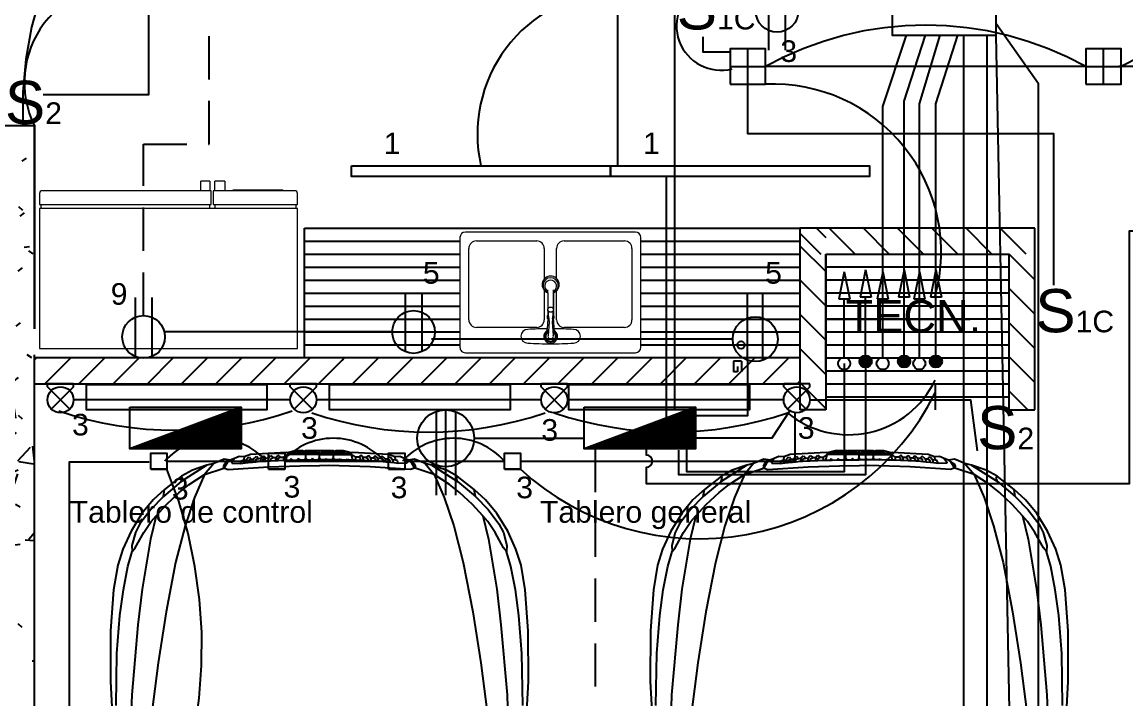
# Model space of a CAD drawing. Header units: inches. Extents: x 131 to 82119, y 71 to 16923.
# Drawn here: x 300.52 to 305.63, y 165.15 to 168.28 of the extents above; entities that cross this region are included whole.
import ezdxf
from ezdxf.enums import TextEntityAlignment as Align

# ---------------------------------------------------------------- set-up
doc = ezdxf.new("R2010")
doc.units = ezdxf.units.IN
doc.header["$MEASUREMENT"] = 0
doc.linetypes.add('HIDDEN', pattern=[9.525, 6.35, -3.175])
doc.linetypes.add('PISO', pattern=[0.3, 0.2, -0.1])
for name, color, linetype, lineweight in [('A-GENM-____-OTLN', 13, 'Continuous', 18), ('DUCTO-PARED O TECHO', 7, 'Continuous', 25), ('DUCTO-PISO', 7, 'PISO', 25), ('I-FURN-____-OTLN', 30, 'Continuous', 18), ('P-SANR-FIXT-OTLN', 6, 'Continuous', 18), ('Q-SPCQ-____-OTLN', 91, 'Continuous', 18), ('RED-TELEVISIÓN', 84, 'TELEVISION', 25), ('RED-TELÉFONO', 240, 'TELEFONO', 25), ('SIMBOLOGIA', 150, 'Continuous', 25), ('SIMBOLOGÍA', 150, 'Continuous', 25)]:
    doc.layers.add(name, color=color, linetype=linetype, lineweight=lineweight)
for name, color, linetype in [('A-MUEB', 3, 'Continuous'), ('Arquitectonico', 253, 'Continuous'), ('BLOQUES TOMAS Y LUCES', 140, 'Continuous'), ('INTERRUPTORES', 6, 'Continuous'), ('LAMPARAS', 20, 'Continuous'), ('LUCES Y TOMAS', 5, 'Continuous'), ('Retorno', 5, 'HIDDEN')]:
    doc.layers.add(name, color=color, linetype=linetype)
doc.styles.add('Arial_1', font='arial.ttf', dxfattribs={"height": 0.15})
doc.styles.get("Standard").update_dxf_attribs({"font": 'arial.ttf'})
doc.linetypes.add('TELEFONO', pattern='A,0.32,-0.12,["TEL",Standard,S=0.065,R=0,X=-0.065,Y=-0.0325],-0.14', length=0.58)
doc.linetypes.add('TELEVISION', pattern='A,0.32,-0.13,["TV",Standard,S=0.065,R=0,X=-0.065,Y=-0.0325],-0.13', length=0.58)
pattern_1 = [(45, (314.34163, 184.29079), (-0.07919596, 0.07919596), [])]

# ---------------------------------------------------------------- blocks, each defined once
blk = doc.blocks.new('Double_Bowl_Kitchen_Sink_w_Delta_Faucet_and_drains_14175 - Double_Bowl_Kitchen_Sink_w_Delta_Faucet_and_drains_14175-1158375-ARQ-P1')
at = {"layer": 'Q-SPCQ-____-OTLN'}
for p, q in [((0.3937, 0.2794), (-0.3937, 0.2794)), ((-0.4191, 0.254), (-0.4191, -0.254)), ((0.4191, -0.254), (0.4191, 0.254)), ((-0.3429, 0.1619), (-0.0635, 0.1619)), ((0.0635, 0.1619), (0.3429, 0.1619)), ((-0.3778, -0.2032), (-0.3778, 0.127)), ((-0.0286, 0.127), (-0.0286, -0.009)), ((0.0286, -0.009), (0.0286, 0.127)), ((0.3778, 0.127), (0.3778, -0.2032)), ((-0.0286, -0.0627), (-0.0286, -0.2032)), ((0.0286, -0.2032), (0.0286, -0.0627)), ((-0.0635, -0.2381), (-0.3429, -0.2381)), ((0.3429, -0.2381), (0.0635, -0.2381)), ((-0.3937, -0.2794), (0.3937, -0.2794))]:
    blk.add_line(p, q, dxfattribs=at)
for centre, radius, start, end in [((-0.3937, 0.254), 0.0254, 90, 180), ((0.3937, 0.254), 0.0254, 360, 90), ((-0.3429, 0.127), 0.0349, 90, 180), ((-0.0635, 0.127), 0.0349, 360, 90), ((0.0635, 0.127), 0.0349, 90, 180), ((0.3429, 0.127), 0.0349, 360, 90), ((-0.3429, -0.2032), 0.0349, 180, 270), ((-0.0635, -0.2032), 0.0349, 270, 360), ((0.0635, -0.2032), 0.0349, 180, 270), ((0.3429, -0.2032), 0.0349, 270, 360), ((-0.3937, -0.254), 0.0254, 180, 270), ((0.3937, -0.254), 0.0254, 270, 360)]:
    blk.add_arc(centre, radius, start, end, dxfattribs=at)
blk = doc.blocks.new('Faucet-Delta-473 - DST-1158325-ARQ-P1')
at = {"layer": 'A-GENM-____-OTLN'}
for p, q in [((-0.0822, -0.0267), (-0.0816, -0.0346)), ((-0.081, -0.0348), (-0.0781, -0.0814)), ((-0.0725, -0.0646), (-0.0772, -0.0037)), ((-0.0577, -0.0646), (-0.053, -0.0037)), ((-0.0521, -0.0814), (-0.0492, -0.0348)), ((-0.0487, -0.0271), (-0.0492, -0.0347)), ((-0.0775, -0.0978), (-0.0775, -0.1183)), ((-0.0735, -0.0812), (-0.0725, -0.0646)), ((-0.0567, -0.0812), (-0.0577, -0.0646)), ((-0.0527, -0.1183), (-0.0527, -0.0978)), ((-0.0775, -0.1283), (-0.0775, -0.2017)), ((-0.0527, -0.2017), (-0.0527, -0.1283)), ((-0.0775, -0.2017), (-0.0775, -0.2144)), ((-0.0527, -0.2017), (-0.0527, -0.2144))]:
    blk.add_line(p, q, dxfattribs=at)
for centre, radius, start, end in [((-0.1711, 0), 0.0321, 90, 270), ((-0.0605, -2.1775), 2.2123, 90.1195, 92.8667), ((-0.0651, 0), 0.0317, 90, 251.4942), ((-0.0651, 0), 0.0227, 90, 241.4089), ((-0.0651, 0.0001), 0.0127, 342.7257, 197.2743), ((-0.0697, -2.1775), 2.2123, 87.1333, 89.8805), ((-0.0651, 0), 0.0317, 288.5058, 90), ((-0.0651, 0), 0.0227, 298.5911, 90), ((0.0409, 0), 0.0321, 270, 90), ((-0.0605, 2.1775), 2.2123, 267.1333, 269.4676), ((-0.0697, 2.1775), 2.2123, 270.5324, 272.8667), ((-0.0715, -0.0894), 0.0103, 129.3974, 234.6026), ((-0.0651, -0.0951), 0.0188, 115.9469, 133.6108), ((0.2729, -0.138), 0.351, 170.6882, 176.8559), ((-0.0651, -0.0951), 0.0188, 46.3892, 64.0531), ((-0.4031, -0.138), 0.351, 3.135, 9.3118), ((-0.0587, -0.0894), 0.0103, 305.3974, 50.6026), ((-0.0708, -0.1233), 0.00836, 143.434, 216.566), ((-0.0651, -0.1305), 0.0171, 42.9259, 139.4833), ((-0.0654, -0.1167), 0.0172, 222.3776, 317.6224), ((-0.0594, -0.1233), 0.00836, 323.434, 36.566), ((-0.0651, -0.2391), 0.0394, 108.3714, 270), ((-0.0651, -0.2391), 0.0394, 270, 71.6286)]:
    blk.add_arc(centre, radius, start, end, dxfattribs=at)
for centre, major_axis, ratio, start_param, end_param in [((-0.064, 0), (0.0277, 0), 0.962809, 1.609656, 4.280296), ((-0.0662, 0), (0.0277, 0), 0.962809, 5.144482, 7.815121), ((-0.0651, -0.0926), (0.0141, 0), 0.642788, 2.275568, 3.57627), ((-0.0651, -0.0926), (0.0141, 0), 0.642788, 5.792183, 7.14921), ((-0.0651, -0.2358), (0.0356, 0), 0.976905, 1.934236, 4.712389), ((-0.0651, -0.2358), (-0.0356, 0), 0.976905, 1.570796, 4.356702), ((-0.0651, -0.2321), (0.0277, 0), 0.976905, 2.060027, 4.712389), ((-0.0651, -0.2321), (-0.0277, 0), 0.976905, 1.570796, 4.24754)]:
    blk.add_ellipse(centre, major_axis=major_axis, ratio=ratio, start_param=start_param, end_param=end_param, dxfattribs=at)
at = {"layer": 'P-SANR-FIXT-OTLN'}
for p, q in [((-0.0781, -0.1193), (-0.0781, -0.0973)), ((-0.0771, -0.1098), (-0.0778, -0.1217)), ((-0.0531, -0.1098), (-0.0524, -0.1217)), ((-0.0527, -0.1572), (-0.0527, -0.1567)), ((-0.0893, -0.2698), (-0.088, -0.2707)), ((-0.0416, -0.2703), (-0.0404, -0.2693))]:
    blk.add_line(p, q, dxfattribs=at)
at = {"layer": 'P-SANR-FIXT-OTLN', "flags": 128}
for points in [[(-0.0816, -0.0348), (-0.0791, -0.0721), (-0.0786, -0.0823)], [(-0.0788, -0.0821), (-0.0792, -0.0825), (-0.0795, -0.083), (-0.0799, -0.0834), (-0.0802, -0.0839), (-0.0805, -0.0844)], [(-0.0514, -0.0821), (-0.051, -0.0825), (-0.0507, -0.083), (-0.0503, -0.0834), (-0.05, -0.0839), (-0.0497, -0.0844)], [(-0.0791, -0.1223), (-0.0792, -0.1228), (-0.0792, -0.1232), (-0.0792, -0.1237), (-0.0792, -0.1241)], [(-0.0651, -0.1128), (-0.0656, -0.1128), (-0.0662, -0.1129), (-0.0667, -0.1129), (-0.0673, -0.113), (-0.0678, -0.113), (-0.0683, -0.1131), (-0.0689, -0.1132), (-0.0694, -0.1133), (-0.0699, -0.1135), (-0.0704, -0.1136), (-0.0709, -0.1138), (-0.0714, -0.1139), (-0.0719, -0.1141), (-0.0724, -0.1143), (-0.0728, -0.1145), (-0.0733, -0.1148), (-0.0737, -0.115), (-0.0741, -0.1153), (-0.0746, -0.1155), (-0.075, -0.1158), (-0.0754, -0.1161), (-0.0757, -0.1164), (-0.0761, -0.1167), (-0.0764, -0.1171), (-0.0768, -0.1174), (-0.0771, -0.1178), (-0.0774, -0.1181), (-0.0776, -0.1185), (-0.0779, -0.1189), (-0.0781, -0.1193), (-0.0783, -0.1197), (-0.0785, -0.1201), (-0.0787, -0.1206), (-0.0788, -0.121), (-0.079, -0.1214)], [(-0.079, -0.125), (-0.0789, -0.1254), (-0.0788, -0.1259), (-0.0786, -0.1263), (-0.0784, -0.1267), (-0.0782, -0.1271), (-0.078, -0.1275)], [(-0.0781, -0.202), (-0.0781, -0.1838), (-0.0781, -0.1572), (-0.0781, -0.1269)], [(-0.0707, -0.1321), (-0.0703, -0.1323), (-0.07, -0.1325), (-0.0696, -0.1326), (-0.0692, -0.1327), (-0.0689, -0.1329), (-0.0685, -0.133), (-0.0682, -0.1331), (-0.0678, -0.1332), (-0.0675, -0.1332), (-0.0671, -0.1333), (-0.0668, -0.1334), (-0.0664, -0.1334), (-0.0661, -0.1334), (-0.0657, -0.1335), (-0.0654, -0.1335), (-0.0651, -0.1335)], [(-0.0513, -0.1212), (-0.0514, -0.1208), (-0.0516, -0.1204), (-0.0518, -0.1199), (-0.052, -0.1195), (-0.0522, -0.1191), (-0.0524, -0.1187), (-0.0527, -0.1183), (-0.053, -0.118), (-0.0533, -0.1176), (-0.0536, -0.1173), (-0.0539, -0.1169), (-0.0543, -0.1166), (-0.0546, -0.1163), (-0.055, -0.116), (-0.0554, -0.1157), (-0.0558, -0.1154), (-0.0562, -0.1151), (-0.0567, -0.1149), (-0.0571, -0.1147), (-0.0576, -0.1144), (-0.0581, -0.1142), (-0.0585, -0.114), (-0.059, -0.1138), (-0.0595, -0.1137), (-0.06, -0.1135), (-0.0605, -0.1134), (-0.0611, -0.1133), (-0.0616, -0.1132), (-0.0621, -0.1131), (-0.0627, -0.113), (-0.0632, -0.1129), (-0.0637, -0.1129), (-0.0643, -0.1129), (-0.0648, -0.1128), (-0.0651, -0.1128)], [(-0.0651, -0.1335), (-0.0648, -0.1335), (-0.0644, -0.1335), (-0.0641, -0.1334), (-0.0637, -0.1334), (-0.0634, -0.1333), (-0.063, -0.1333), (-0.0627, -0.1332), (-0.0623, -0.1332), (-0.062, -0.1331), (-0.0616, -0.133), (-0.0613, -0.1328), (-0.0609, -0.1327), (-0.0605, -0.1326), (-0.0602, -0.1324), (-0.0598, -0.1323), (-0.0595, -0.1321)], [(-0.0523, -0.1278), (-0.0521, -0.1274), (-0.0519, -0.127), (-0.0517, -0.1265), (-0.0515, -0.1261), (-0.0514, -0.1257), (-0.0512, -0.1252)], [(-0.0511, -0.1244), (-0.051, -0.1239), (-0.051, -0.1235), (-0.051, -0.123), (-0.051, -0.1226)], [(-0.1036, -0.2313), (-0.1039, -0.2329), (-0.1041, -0.2344), (-0.1043, -0.2359), (-0.1044, -0.2375), (-0.1045, -0.239), (-0.1045, -0.2405), (-0.1044, -0.2421), (-0.1042, -0.2436), (-0.104, -0.2451), (-0.1038, -0.2467), (-0.1034, -0.2482), (-0.1031, -0.2496), (-0.1026, -0.2511), (-0.1021, -0.2526), (-0.1015, -0.254), (-0.1009, -0.2554), (-0.1002, -0.2568), (-0.0995, -0.2582), (-0.0989, -0.2591)], [(-0.1012, -0.224), (-0.1018, -0.2255), (-0.1023, -0.2269), (-0.1028, -0.2284), (-0.1031, -0.2293)], [(-0.0312, -0.2589), (-0.0304, -0.2576), (-0.0297, -0.2562), (-0.029, -0.2548), (-0.0284, -0.2534), (-0.0279, -0.2519), (-0.0274, -0.2504), (-0.027, -0.249), (-0.0266, -0.2475), (-0.0263, -0.246), (-0.0261, -0.2444), (-0.0259, -0.2429), (-0.0258, -0.2414), (-0.0257, -0.2398), (-0.0257, -0.2383), (-0.0258, -0.2367), (-0.026, -0.2352), (-0.0262, -0.2337), (-0.0264, -0.2322), (-0.0267, -0.2311)], [(-0.0271, -0.2292), (-0.0276, -0.2277), (-0.0281, -0.2262), (-0.0287, -0.2248), (-0.0293, -0.2235)], [(-0.0978, -0.2608), (-0.0969, -0.2621), (-0.096, -0.2633), (-0.095, -0.2645), (-0.0939, -0.2656)], [(-0.0358, -0.2651), (-0.0348, -0.2639), (-0.0338, -0.2627), (-0.0329, -0.2615), (-0.032, -0.2602)]]:
    blk.add_lwpolyline(points, dxfattribs=at)
at = {"layer": 'P-SANR-FIXT-OTLN'}
for centre, start, end in [((-0.0602, 2.1941), 268.4136, 268.812), ((-0.07, 2.1941), 271.188, 271.5864)]:
    blk.add_arc(centre, 2.229, start, end, dxfattribs=at)
for points, knots in [([(-0.1001, -0.2213), (-0.1002, -0.2214), (-0.1003, -0.2215), (-0.1005, -0.2219), (-0.1008, -0.2224), (-0.1009, -0.2226), (-0.1009, -0.2226)], [0.780759, 0.780759, 0.780759, 0.780759, 0.8055556, 0.8333333, 0.8888889, 1, 1, 1, 1]), ([(-0.1009, -0.2226), (-0.1009, -0.2226), (-0.1008, -0.2224), (-0.1005, -0.2219), (-0.1003, -0.2215), (-0.1002, -0.2214), (-0.1001, -0.2213)], [0, 0, 0, 0, 0.1111111, 0.1666667, 0.1944444, 0.219241, 0.219241, 0.219241, 0.219241])]:
    blk.add_open_spline(points, degree=3, knots=knots, dxfattribs=at)
blk = doc.blocks.new('Refrigerador_Electrolux_Side_by_Side_Frost_Free_504L_14781 - Refrigerador Side by Side-808704-ARQ-P1')
at = {"layer": 'I-FURN-____-OTLN'}
for p, q in [((0.8, 0.73), (-0.395, 0.73)), ((-0.395, 0.73), (-0.395, 0.0825)), ((0.8, 0.0825), (0.8, 0.73)), ((-0.395, 0.0825), (0.8, 0.0825)), ((-0.005, 0.0635), (-0.395, 0.0635)), ((-0.395, 0.0635), (-0.395, 0.0127)), ((-0.3886, 0.0825), (-0.3886, 0.0635)), ((-0.0116, 0.0635), (-0.0116, 0.0825)), ((-0.005, 0), (-0.005, 0.0635)), ((0.005, 0.0635), (0.005, 0)), ((0.8, 0.0635), (0.005, 0.0635)), ((0.0114, 0.0825), (0.0114, 0.0635)), ((0.7937, 0.0635), (0.7937, 0.0825)), ((0.8, 0.0127), (0.8, 0.0635)), ((-0.3823, 0), (-0.005, 0)), ((-0.3271, 0), (-0.3271, -0.002)), ((-0.0966, 0), (-0.0966, -0.002)), ((-0.0577, -0.001), (-0.0577, 0)), ((-0.0116, 0), (-0.0116, -0.001)), ((0.0114, -0.001), (0.0114, 0)), ((0.0523, 0), (0.0523, -0.001)), ((-0.0966, -0.002), (-0.3271, -0.002)), ((-0.3271, -0.002), (-0.3271, -0.0034)), ((-0.0966, -0.0034), (-0.3271, -0.0034)), ((-0.0966, -0.002), (-0.0966, -0.0034)), ((-0.0577, -0.0445), (-0.0577, -0.001)), ((-0.0116, -0.001), (-0.0577, -0.001)), ((-0.0577, -0.0445), (-0.0116, -0.0445)), ((-0.0116, -0.001), (-0.0116, -0.0445)), ((0.005, 0), (0.7873, 0)), ((0.0114, -0.0445), (0.0114, -0.001)), ((0.0523, -0.001), (0.0114, -0.001)), ((0.0114, -0.0445), (0.0523, -0.0445)), ((0.0523, -0.001), (0.0523, -0.0445))]:
    blk.add_line(p, q, dxfattribs=at)
for centre, start, end in [((-0.3823, 0.0127), 180, 270), ((0.7873, 0.0127), 270, 360)]:
    blk.add_arc(centre, 0.0127, start, end, dxfattribs=at)
blk = doc.blocks.new('Top')
at = {"layer": 'A-MUEB'}
for p, q in [((2522.3, 15600.8), (2403.6, 15584.7)), ((2696.5, 15614.9), (2522.3, 15600.8)), ((2935.9, 15618.5), (2696.5, 15614.9)), ((2140.2, 15529.6), (2201.1, 15545.4)), ((2201.1, 15545.4), (2228.3, 15544.2)), ((2228.3, 15544.2), (2210.6, 15530)), ((2297.5, 15564.2), (2228.3, 15544.2)), ((2403.6, 15584.7), (2297.5, 15564.2)), ((2565.6, 15518.2), (2887.2, 15546.2)), ((2887.2, 15546.2), (3001.2, 15550.5)), ((2034.5, 15459.3), (2101.3, 15509.2)), ((2101.3, 15509.2), (2140.2, 15529.6)), ((2210.6, 15530), (2140.2, 15491.5)), ((2171.3, 15460.4), (2400.5, 15498.6)), ((2400.5, 15498.6), (2565.6, 15518.2)), ((1974.3, 15400.7), (2034.5, 15459.3)), ((2063.5, 15434.5), (2171.3, 15460.4)), ((2089.9, 15457.7), (2063.5, 15434.5)), ((2140.2, 15491.5), (2089.9, 15457.7)), ((2739.3, 15425.1), (3128.1, 15475)), ((1905.5, 15318.9), (1974.3, 15400.7)), ((1974.3, 15400.7), (1942.1, 15395.2)), ((2063.5, 15434.5), (2011.7, 15386.5)), ((2505.8, 15388.5), (2739.3, 15425.1)), ((2011.7, 15386.5), (1957, 15328)), ((2110.3, 15301.2), (2278.6, 15344.5)), ((2278.6, 15344.5), (2505.8, 15388.5)), ((1831.2, 15200.2), (1905.5, 15318.9)), ((1890.2, 15313.4), (1881.9, 15317)), ((1905.5, 15318.9), (1890.2, 15313.4)), ((1957, 15328), (1919.7, 15282)), ((1979.8, 15257.2), (2110.3, 15301.2)), ((1919.7, 15282), (1874.1, 15211.2)), ((1874.1, 15211.2), (1979.8, 15257.2)), ((1822.6, 15169.1), (1874.1, 15211.2)), ((1874.1, 15211.2), (1846.5, 15127.5)), ((1800.2, 15074), (1816.7, 15086.2)), ((1807.2, 15093.3), (1815.9, 15104.7)), ((1843, 15120.8), (1815.9, 15104.7)), ((1815.9, 15104.7), (1823.3, 15118)), ((1816.7, 15086.2), (1822.2, 15085.4)), ((1823.3, 15118), (1836.3, 15125.5)), ((1836.3, 15125.5), (1845.4, 15120)), ((1850.9, 15102.7), (1838.3, 14917.1)), ((1846.5, 15127.5), (1843, 15120.8)), ((1845.4, 15120), (1850.9, 15102.7)), ((1811.2, 15042.2), (1805.7, 15031.1)), ((1823, 15045.7), (1811.2, 15042.2)), ((1823, 15045.7), (1820.2, 15024.9)), ((1822.2, 15085.4), (1823, 15045.7)), ((1802.5, 14985.9), (1790.3, 14972.2)), ((1792.3, 15029.2), (1805.7, 15031.1)), ((1795, 15010.7), (1794.3, 15004)), ((1794.3, 15004), (1803.7, 14996.2)), ((1808, 15021.3), (1795, 15010.7)), ((1803.7, 14996.2), (1802.5, 14985.9)), ((1802.5, 14985.9), (1816.7, 14990.3)), ((1807.2, 15007.6), (1803.7, 14996.2)), ((1805.7, 15031.1), (1808, 15021.3)), ((1819, 15010.3), (1807.2, 15007.6)), ((1820.2, 15024.9), (1808, 15021.3)), ((1816.7, 14990.3), (1815.5, 14976.1)), ((1819, 15010.3), (1816.7, 14990.3)), ((1820.2, 15024.9), (1819, 15010.3)), ((1799.4, 14951.7), (1788.4, 14939.2)), ((1788.4, 14939.2), (1798.6, 14928.9)), ((1790.3, 14972.2), (1800.5, 14962.4)), ((1802.1, 14940.3), (1798.6, 14928.9)), ((1800.5, 14962.4), (1799.4, 14951.7)), ((1799.4, 14951.7), (1813.1, 14953.7)), ((1804.1, 14973.4), (1800.5, 14962.4)), ((1812.3, 14943.9), (1802.1, 14940.3)), ((1815.5, 14976.1), (1804.1, 14973.4)), ((1812.3, 14943.9), (1811.2, 14920.3)), ((1813.1, 14953.7), (1812.3, 14943.9)), ((1815.5, 14976.1), (1813.1, 14953.7)), ((1797.4, 14917.5), (1787.2, 14908.5)), ((1787.2, 14908.5), (1796.2, 14895.5)), ((1796.2, 14895.5), (1795, 14882.5)), ((1795, 14882.5), (1809.6, 14884.5)), ((1801.7, 14906.9), (1796.2, 14895.5)), ((1798.6, 14928.9), (1797.4, 14917.5)), ((1797.4, 14917.5), (1811.2, 14920.3)), ((1810.8, 14908.1), (1801.7, 14906.9)), ((1809.6, 14884.5), (1809.2, 14873.1)), ((1810.8, 14908.1), (1809.6, 14884.5)), ((1811.2, 14920.3), (1810.8, 14908.1)), ((1838.3, 14917.1), (1833.2, 14725.7)), ((1782.1, 14830.5), (1794.3, 14848.7)), ((1808, 14836.5), (1782.1, 14830.5)), ((1795, 14882.5), (1784.8, 14874.3)), ((1784.8, 14874.3), (1794.6, 14862.9)), ((1794.6, 14862.9), (1794.3, 14848.7)), ((1794.3, 14848.7), (1808, 14848.7)), ((1798.6, 14872.3), (1794.6, 14862.9)), ((1809.2, 14873.1), (1798.6, 14872.3)), ((1808, 14836.5), (1807.2, 14816.9)), ((1809.2, 14873.1), (1808, 14848.7)), ((1808, 14848.7), (1808, 14836.5)), ((1771.8, 14760.3), (1772.6, 14794.9)), ((1772.6, 14794.9), (1776.6, 14810.6)), ((1776.6, 14810.6), (1774.2, 14824.1)), ((1782.1, 14830.5), (1774.5, 14825.1)), ((1777.3, 14762.2), (1776.6, 14810.6)), ((1783.6, 14682.8), (1782.1, 14830.5)), ((1801.3, 14812.6), (1807.2, 14816.9)), ((1807.2, 14806.7), (1801.3, 14812.6)), ((1801.3, 14779.9), (1806.8, 14783.5)), ((1806.8, 14783.5), (1806.4, 14773.3)), ((1807.2, 14806.7), (1806.8, 14783.5)), ((1807.2, 14816.9), (1807.2, 14806.7)), ((1765.2, 14746.9), (1797.8, 14746.5)), ((1771.5, 14732.8), (1767, 14737.8)), ((1775, 14741), (1767.5, 14738.3)), ((1769.6, 14755.8), (1771.8, 14760.3)), ((1769.7, 14698.4), (1771.5, 14732.8)), ((1770.2, 14754.9), (1775.4, 14751.6)), ((1776.6, 14730), (1771.5, 14732.8)), ((1771.8, 14760.3), (1777.3, 14762.2)), ((1775, 14741), (1775.4, 14751.6)), ((1776.6, 14730), (1775, 14741)), ((1775.4, 14751.6), (1777.3, 14762.2)), ((1797.8, 14746.5), (1806, 14750.1)), ((1806, 14740.2), (1797.8, 14746.5)), ((1806.4, 14773.3), (1801.3, 14779.9)), ((1806, 14740.2), (1805.7, 14719.4)), ((1806.4, 14773.3), (1806, 14750.1)), ((1806, 14750.1), (1806, 14740.2)), ((1795.4, 14682.8), (1764.4, 14682.8)), ((1795.4, 14682.8), (1764.4, 14682.8)), ((1764.8, 14692.3), (1777, 14702.5)), ((1775.4, 14689.9), (1769.7, 14698.4)), ((1775.4, 14689.9), (1777, 14702.5)), ((1775.4, 14682.8), (1775.4, 14689.9)), ((1775.4, 14682.8), (1775.4, 14675.8)), ((1777, 14702.5), (1776.6, 14730)), ((1783.6, 14682.8), (1782.1, 14535.2)), ((1805.7, 14687.6), (1795.4, 14682.8)), ((1805.7, 14678.1), (1795.4, 14682.8)), ((1800.5, 14714.3), (1805.7, 14719.4)), ((1805.7, 14707.2), (1800.5, 14714.3)), ((1805.7, 14719.4), (1805.7, 14707.2)), ((1805.7, 14707.2), (1805.7, 14687.6)), ((1805.7, 14687.6), (1805.7, 14682.8)), ((1805.7, 14678.1), (1805.7, 14682.8)), ((1833.2, 14725.7), (1833.7, 14682.8)), ((1833.2, 14640), (1833.7, 14682.8)), ((1764.8, 14673.4), (1777, 14663.2)), ((1771.5, 14632.9), (1767, 14627.9)), ((1775.4, 14675.8), (1769.7, 14667.3)), ((1769.7, 14667.3), (1771.5, 14632.9)), ((1776.6, 14635.7), (1771.5, 14632.9)), ((1776.6, 14635.7), (1775, 14624.7)), ((1775.4, 14675.8), (1777, 14663.2)), ((1777, 14663.2), (1776.6, 14635.7)), ((1805.7, 14658.5), (1800.5, 14651.4)), ((1800.5, 14651.4), (1805.7, 14646.3)), ((1805.7, 14658.5), (1805.7, 14678.1)), ((1805.7, 14646.3), (1805.7, 14658.5)), ((1806, 14625.4), (1805.7, 14646.3)), ((1838.3, 14448.5), (1833.2, 14640)), ((1765.2, 14618.8), (1797.8, 14619.1)), ((1775, 14624.7), (1767.5, 14627.4)), ((1769.6, 14609.8), (1771.8, 14605.4)), ((1770.2, 14610.7), (1775.4, 14614)), ((1771.8, 14605.4), (1777.3, 14603.4)), ((1771.8, 14605.4), (1772.6, 14570.8)), ((1775, 14624.7), (1775.4, 14614)), ((1775.4, 14614), (1777.3, 14603.4)), ((1777.3, 14603.4), (1776.6, 14555.1)), ((1806, 14625.4), (1797.8, 14619.1)), ((1797.8, 14619.1), (1806, 14615.6)), ((1806.4, 14592.4), (1801.3, 14585.7)), ((1801.3, 14585.7), (1806.8, 14582.2)), ((1806, 14615.6), (1806, 14625.4)), ((1806.4, 14592.4), (1806, 14615.6)), ((1806.8, 14582.2), (1806.4, 14592.4)), ((1807.2, 14559), (1806.8, 14582.2)), ((1772.6, 14570.8), (1776.6, 14555.1)), ((1776.6, 14555.1), (1774.2, 14541.6)), ((1782.1, 14535.2), (1774.5, 14540.6)), ((1808, 14529.1), (1782.1, 14535.2)), ((1782.1, 14535.2), (1794.3, 14516.9)), ((1807.2, 14559), (1801.3, 14553.1)), ((1801.3, 14553.1), (1807.2, 14548.8)), ((1807.2, 14548.8), (1807.2, 14559)), ((1808, 14529.1), (1807.2, 14548.8)), ((1808, 14516.9), (1808, 14529.1)), ((1784.8, 14491.4), (1794.6, 14502.8)), ((1795, 14483.1), (1784.8, 14491.4)), ((1794.6, 14502.8), (1794.3, 14516.9)), ((1794.3, 14516.9), (1808, 14516.9)), ((1798.6, 14493.3), (1794.6, 14502.8)), ((1795, 14483.1), (1809.6, 14481.2)), ((1796.2, 14470.1), (1795, 14483.1)), ((1809.2, 14492.6), (1798.6, 14493.3)), ((1809.2, 14492.6), (1808, 14516.9)), ((1809.6, 14481.2), (1809.2, 14492.6)), ((1810.8, 14457.6), (1809.6, 14481.2)), ((1787.2, 14457.2), (1796.2, 14470.1)), ((1797.4, 14448.1), (1787.2, 14457.2)), ((1788.4, 14426.5), (1798.6, 14436.7)), ((1799.4, 14413.9), (1788.4, 14426.5)), ((1801.7, 14458.7), (1796.2, 14470.1)), ((1797.4, 14448.1), (1811.2, 14445.4)), ((1798.6, 14436.7), (1797.4, 14448.1)), ((1802.1, 14425.3), (1798.6, 14436.7)), ((1810.8, 14457.6), (1801.7, 14458.7)), ((1811.2, 14445.4), (1810.8, 14457.6)), ((1812.3, 14421.8), (1811.2, 14445.4)), ((1850.9, 14263), (1838.3, 14448.5)), ((1790.3, 14393.5), (1800.5, 14403.3)), ((1802.5, 14379.7), (1790.3, 14393.5)), ((1799.4, 14413.9), (1813.1, 14412)), ((1800.5, 14403.3), (1799.4, 14413.9)), ((1804.1, 14392.3), (1800.5, 14403.3)), ((1812.3, 14421.8), (1802.1, 14425.3)), ((1802.5, 14379.7), (1816.7, 14375.4)), ((1803.7, 14369.5), (1802.5, 14379.7)), ((1815.5, 14389.6), (1804.1, 14392.3)), ((1813.1, 14412), (1812.3, 14421.8)), ((1815.5, 14389.6), (1813.1, 14412)), ((1816.7, 14375.4), (1815.5, 14389.6)), ((1819, 14355.4), (1816.7, 14375.4)), ((1792.3, 14336.5), (1805.7, 14334.5)), ((1794.3, 14361.6), (1803.7, 14369.5)), ((1795, 14355), (1794.3, 14361.6)), ((1808, 14344.3), (1795, 14355)), ((1807.2, 14358.1), (1803.7, 14369.5)), ((1805.7, 14334.5), (1808, 14344.3)), ((1811.2, 14323.5), (1805.7, 14334.5)), ((1819, 14355.4), (1807.2, 14358.1)), ((1820.2, 14340.8), (1808, 14344.3)), ((1820.2, 14340.8), (1819, 14355.4)), ((1823, 14320), (1820.2, 14340.8)), ((1800.2, 14291.7), (1816.7, 14279.5)), ((1823, 14320), (1811.2, 14323.5)), ((1816.7, 14279.5), (1822.2, 14280.3)), ((1822.2, 14280.3), (1823, 14320)), ((1807.2, 14272.4), (1815.9, 14261)), ((1843, 14244.9), (1815.9, 14261)), ((1815.9, 14261), (1823.3, 14247.6)), ((1823.3, 14247.6), (1836.3, 14240.2)), ((1836.3, 14240.2), (1845.4, 14245.7)), ((1846.5, 14238.2), (1843, 14244.9)), ((1845.4, 14245.7), (1850.9, 14263)), ((1874.1, 14154.5), (1846.5, 14238.2)), ((1822.6, 14196.5), (1874.1, 14154.5)), ((1831.2, 14165.5), (1905.5, 14046.7)), ((1919.7, 14083.7), (1874.1, 14154.5)), ((1874.1, 14154.5), (1979.8, 14108.5)), ((1957, 14037.7), (1919.7, 14083.7)), ((1979.8, 14108.5), (2110.3, 14064.4)), ((1890.2, 14052.3), (1881.9, 14048.7)), ((1905.5, 14046.7), (1890.2, 14052.3)), ((1905.5, 14046.7), (1974.3, 13965)), ((2011.7, 13979.1), (1957, 14037.7)), ((2110.3, 14064.4), (2278.6, 14021.2)), ((2278.6, 14021.2), (2505.8, 13977.2)), ((1974.3, 13965), (1942.1, 13970.5)), ((2063.5, 13931.2), (2011.7, 13979.1)), ((2505.8, 13977.2), (2739.3, 13940.6)), ((1974.3, 13965), (2034.5, 13906.4)), ((2089.9, 13908), (2063.5, 13931.2)), ((2063.5, 13931.2), (2171.3, 13905.2)), ((2739.3, 13940.6), (3128.1, 13890.7)), ((2034.5, 13906.4), (2101.3, 13856.5)), ((2140.2, 13874.2), (2089.9, 13908)), ((2210.6, 13835.6), (2140.2, 13874.2)), ((2171.3, 13905.2), (2400.5, 13867.1)), ((2400.5, 13867.1), (2565.6, 13847.4)), ((2101.3, 13856.5), (2140.2, 13836)), ((2140.2, 13836), (2201.1, 13820.3)), ((2201.1, 13820.3), (2228.3, 13821.5)), ((2228.3, 13821.5), (2210.6, 13835.6)), ((2297.5, 13801.4), (2228.3, 13821.5)), ((2565.6, 13847.4), (2887.2, 13819.5)), ((2887.2, 13819.5), (3001.2, 13815.2)), ((2403.6, 13781), (2297.5, 13801.4)), ((2522.3, 13764.9), (2403.6, 13781)), ((2696.5, 13750.7), (2522.3, 13764.9)), ((2935.9, 13747.2), (2696.5, 13750.7))]:
    blk.add_line(p, q, dxfattribs=at)
blk.add_lwpolyline([(3202.5, 13741.7), (2825.8, 13720.8), (2592.7, 13721.6), (2404.8, 13735.8), (2291.2, 13754.7), (2216.5, 13778.2), (2134.7, 13816.4), (2053.3, 13865.9), (1990.8, 13917.8), (1942.1, 13970.5), (1881.9, 14048.7), (1854.4, 14098.2), (1831.2, 14165.5), (1822.6, 14196.5), (1804.1, 14244.5), (1807.2, 14272.4), (1800.2, 14291.7), (1791.5, 14312.9), (1792.3, 14336.5), (1782.1, 14365.6), (1772.2, 14530.7), (1774, 14540.9), (1772.6, 14541.9), (1765.6, 14571.6), (1764.8, 14607.4), (1769.4, 14610.3), (1765.2, 14618.8), (1765.6, 14626.2), (1766.8, 14627.6), (1765.2, 14628.2), (1764.8, 14673.4), (1764.4, 14682.8), (1764.8, 14692.3), (1765.2, 14737.5), (1766.8, 14738.1), (1765.6, 14739.4), (1765.2, 14746.9), (1769.4, 14755.4), (1764.8, 14758.3), (1765.6, 14794.1), (1772.6, 14823.8), (1774, 14824.8), (1772.2, 14835), (1782.1, 15000.1), (1792.3, 15029.2), (1791.5, 15052.8), (1800.2, 15074), (1807.2, 15093.3), (1804.1, 15121.2), (1822.6, 15169.1), (1831.2, 15200.2), (1854.4, 15267.4), (1881.9, 15317), (1942.1, 15395.2), (1990.8, 15447.9), (2053.3, 15499.8), (2134.7, 15549.3), (2216.5, 15587.4), (2291.2, 15611), (2404.8, 15629.9), (2592.7, 15644), (2825.8, 15644.8), (3202.5, 15624)], dxfattribs=at)
blk = doc.blocks.new('LUZAP')
at = {"layer": 'SIMBOLOGIA'}
for p, q in [((-0.09, 0.02), (0.0636, 0.1736)), ((-0.0636, 0.1736), (0.09, 0.02)), ((-0.09, 0.02), (-0.09, 0)), ((-0.09, 0), (0.09, 0)), ((0.09, 0.02), (0.09, 0))]:
    blk.add_line(p, q, dxfattribs=at)
blk.add_circle((0, 0.11), 0.09, dxfattribs=at)
blk = doc.blocks.new('TOMA')
at = {"layer": 'SIMBOLOGIA'}
for p, q in [((-0.0301, 0.2165), (-0.0301, 0.0062)), ((0.0294, 0.2165), (0.0294, 0.1463)), ((0.0294, 0.1463), (0.0294, 0.0059))]:
    blk.add_line(p, q, dxfattribs=at)
blk.add_circle((0, 0.0761), 0.0761, dxfattribs=at)
blk = doc.blocks.new('TOMA GFCI')
at = {"layer": 'BLOQUES TOMAS Y LUCES'}
for p, q in [((-0.0076, 0.044), (-0.3947, 0.044)), ((-0.0084, -0.0462), (-0.3947, -0.0462)), ((-0.003, -0.0813), (0.0598, -0.0813)), ((-0.003, -0.0813), (-0.003, -0.1274)), ((-0.003, -0.1274), (0.0598, -0.1274)), ((0.0284, -0.1043), (0.0598, -0.1043)), ((0.0598, -0.1043), (0.0598, -0.1274))]:
    blk.add_line(p, q, dxfattribs=at)
for centre, radius in [((-0.1319, 0), 0.1319), ((-0.0971, -0.0838), 0.0221)]:
    blk.add_circle(centre, radius, dxfattribs=at)
blk = doc.blocks.new('TABLERO')
at = {"layer": 'LUCES Y TOMAS', "color": 0}
for points in [[(0.2574, 0), (-0.2574, -0.1939)], [(-0.2574, 0), (0.2574, 0), (0.2574, -0.1939), (-0.2574, -0.1939), (-0.2574, 0)], [(0.2574, 0), (-0.2574, -0.1939)], [(0.2574, -0.0038), (-0.2474, -0.1939)], [(0.2574, -0.0075), (-0.2374, -0.1939)], [(0.2574, -0.0113), (-0.2274, -0.1939)], [(0.2574, -0.0151), (-0.2174, -0.1939)], [(0.2574, -0.0188), (-0.2074, -0.1939)], [(0.2574, -0.0226), (-0.1974, -0.1939)], [(0.2574, -0.0264), (-0.1874, -0.1939)], [(0.2574, -0.0301), (-0.1774, -0.1939)], [(0.2574, -0.0339), (-0.1674, -0.1939)], [(0.2574, -0.0377), (-0.1574, -0.1939)], [(0.2574, -0.0414), (-0.1474, -0.1939)], [(0.2574, -0.0452), (-0.1374, -0.1939)], [(0.2574, -0.049), (-0.1274, -0.1939)], [(0.2574, -0.0527), (-0.1174, -0.1939)], [(0.2574, -0.0565), (-0.1074, -0.1939)], [(0.2574, -0.0603), (-0.0974, -0.1939)], [(0.2574, -0.064), (-0.0874, -0.1939)], [(0.2574, -0.0678), (-0.0774, -0.1939)], [(0.2574, -0.0716), (-0.0674, -0.1939)], [(0.2574, -0.0753), (-0.0574, -0.1939)], [(0.2574, -0.0791), (-0.0474, -0.1939)], [(0.2574, -0.0829), (-0.0374, -0.1939)], [(0.2574, -0.0866), (-0.0274, -0.1939)], [(0.2574, -0.0904), (-0.0174, -0.1939)], [(0.2574, -0.0942), (-0.0074, -0.1939)], [(0.2574, -0.0979), (0.0026, -0.1939)], [(0.2574, -0.1017), (0.0126, -0.1939)], [(0.2574, -0.1055), (0.0226, -0.1939)], [(0.2574, -0.1092), (0.0326, -0.1939)], [(0.2574, -0.113), (0.0426, -0.1939)], [(0.2574, -0.1168), (0.0526, -0.1939)], [(0.2574, -0.1205), (0.0626, -0.1939)], [(0.2574, -0.1243), (0.0726, -0.1939)], [(0.2574, -0.1281), (0.0826, -0.1939)], [(0.2574, -0.1318), (0.0926, -0.1939)], [(0.2574, -0.1356), (0.1026, -0.1939)], [(0.2574, -0.1394), (0.1126, -0.1939)], [(0.2574, -0.1431), (0.1226, -0.1939)], [(0.2574, -0.1469), (0.1326, -0.1939)], [(0.2574, -0.1507), (0.1426, -0.1939)], [(0.2574, -0.1544), (0.1526, -0.1939)], [(0.2574, -0.1582), (0.1626, -0.1939)], [(0.2574, -0.162), (0.1726, -0.1939)], [(0.2574, -0.1657), (0.1826, -0.1939)], [(0.2574, -0.1695), (0.1926, -0.1939)], [(0.2574, -0.1733), (0.2026, -0.1939)], [(0.2574, -0.177), (0.2126, -0.1939)], [(0.2574, -0.1808), (0.2226, -0.1939)], [(0.2574, -0.1846), (0.2326, -0.1939)], [(0.2574, -0.1883), (0.2426, -0.1939)], [(0.2574, -0.1921), (0.2526, -0.1939)]]:
    blk.add_lwpolyline(points, dxfattribs=at)
blk = doc.blocks.new('TOMA TRIF')
at = {"layer": 'BLOQUES TOMAS Y LUCES'}
for p, q in [((-0.0076, 0.044), (-0.3947, 0.044)), ((0, 0), (-0.3947, 0)), ((-0.0084, -0.0462), (-0.3947, -0.0462))]:
    blk.add_line(p, q, dxfattribs=at)
blk.add_circle((-0.1319, 0), 0.1319, dxfattribs=at)
blk = doc.blocks.new('Db')
at = {"layer": 'SIMBOLOGÍA'}
blk.add_hatch(color=256, dxfattribs=at).paths.add_polyline_path([(0.0282, 0, 1), (-0.0282, 0, 1)])
at = {"layer": 'SIMBOLOGÍA', "color": 3, "linetype": 'Continuous'}
for p, q in [((0.0282, 0), (0.2983, 0)), ((0.4239, 0), (0.2983, 0.0256)), ((0.2983, -0.0256), (0.2983, 0.0256)), ((0.4239, 0), (0.2983, -0.0256))]:
    blk.add_line(p, q, dxfattribs=at)
at = {"layer": 'SIMBOLOGÍA', "ltscale": 0.2}
blk.add_circle((0, 0), 0.0282, dxfattribs=at)
blk = doc.blocks.new('Ds')
at = {"layer": 'SIMBOLOGÍA', "color": 3, "linetype": 'Continuous'}
for p, q in [((0.0282, 0), (0.2983, 0)), ((0.2983, -0.0256), (0.2983, 0.0256)), ((0.4239, 0), (0.2983, 0.0256)), ((0.4239, 0), (0.2983, -0.0256))]:
    blk.add_line(p, q, dxfattribs=at)
at = {"layer": 'SIMBOLOGÍA', "ltscale": 0.2}
blk.add_circle((0, 0), 0.0282, dxfattribs=at)

msp = doc.modelspace()

# ---------------------------------------------------------------- hatches: boundary and pattern name
at = {"layer": 'Arquitectonico'}
h = msp.add_hatch(dxfattribs=at)
h.set_pattern_fill('FP_31', color=256, angle=360, style=0, pattern_type=2)
h.set_pattern_definition([(50, (314.34163, 184.42544), (0.546432, -0.047308), [0.057, -0.629]), (355, (314.34163, 184.42544), (-0.105429, 0.57337), [0.046, -0.503]), (100.451, (314.38663, 184.42144), (0.440955, 0.525708), [0.049, -0.534]), (46.184, (314.3416, 184.57844), (0.813123, -0.12606), [0.086, -0.943]), (96.636, (314.4096, 184.5674), (0.711995, 0.742252), [0.073, -0.801]), (351.184, (314.3416, 184.5784), (0.71223, 0.742616), [0.069, -0.754]), (21, (314.41763, 184.54044), (0.454985, -0.306292), [0.057, -0.629]), (326, (314.41763, 184.54044), (0.185766, 0.552594), [0.046, -0.503]), (71.451, (314.45563, 184.51444), (0.640536, 0.246016), [0.049, -0.534]), (37.5, (314.34163, 184.42544), (0.009206, 0.2541166), [0.025, -0.472, 0.025, -0.485, -0.505]), (37.5, (314.34163, 184.42544), (0.009206, 0.2541166), [-1.007, 0.025, -0.48]), (7.5, (314.34163, 184.42544), (0.2004608, 0.3007382), [0.025, -0.266, 0.025, -0.46, -0.192]), (7.5, (314.34163, 184.42544), (0.2004608, 0.3007382), [-0.776, 0.025, -0.167]), (327.5, (314.17163, 184.42544), (0.4064829, -0.0170776), [0.025, -0.165, 0.025, -0.569, -0.789]), (327.5, (314.17163, 184.42544), (0.4064829, -0.0170776), [-0.785, 0.025, -0.764]), (317.5, (314.09563, 184.42544), (0.4439987, 0.076008), [0.025, -0.223, 0.025, -0.37, -0.56]), (317.5, (314.09563, 184.42544), (0.4439987, 0.076008), [-0.642, 0.025, -0.535])])
h.paths.add_polyline_path([(300.5737, 164.2213), (300.5737, 167.8043), (300.3737, 167.8043), (300.3737, 164.2213), (300.4937, 164.2213)], flags=0)
h = msp.add_hatch(dxfattribs=at)
h.set_pattern_fill('FP_37', color=256, angle=270, style=0, pattern_type=2)
h.set_pattern_definition([(315, (321.9185, 156.47684), (0.07919596, 0.07919596), [])])
h.paths.add_polyline_path([(304.1179, 167.2106), (305.1977, 167.2106), (305.1977, 167.3306), (304.1179, 167.3306)])
h = msp.add_hatch(dxfattribs=at)
h.set_pattern_fill('FP_37', color=256, angle=270, style=0, pattern_type=2)
h.set_pattern_definition([(315, (321.41114, 156.4508), (0.07919596, 0.07919596), [])])
h.paths.add_polyline_path([(304.1179, 166.4906), (304.2383, 166.4906), (304.2379, 167.3306), (304.1179, 167.3306), (304.1179, 167.1845)])
h = msp.add_hatch(dxfattribs=at)
h.set_pattern_fill('FP_37', color=256, angle=270, style=0, pattern_type=2)
h.set_pattern_definition([(315, (322.37998, 156.5708), (0.07919596, 0.07919596), [])])
h.paths.add_polyline_path([(305.0867, 166.4906), (305.2067, 166.4906), (305.2067, 167.2106), (305.0867, 167.2106), (305.0867, 167.3045)])
h = msp.add_hatch(dxfattribs=at)
h.set_pattern_fill('FP_37', color=256, angle=360, style=0, pattern_type=2)
h.set_pattern_definition(pattern_1)
h.paths.add_polyline_path([(301.3654, 166.6106), (301.9987, 166.6106), (301.9987, 166.7306), (300.5737, 166.7306), (300.5737, 166.6106)], flags=0)
h = msp.add_hatch(dxfattribs=at)
h.set_pattern_fill('FP_37', color=256, angle=360, style=0, pattern_type=2)
h.set_pattern_definition(pattern_1)
h.paths.add_polyline_path([(304.1179, 166.6106), (304.1179, 166.7306), (301.9987, 166.7306), (301.9987, 166.6106), (304.2379, 166.6106)])

# ---------------------------------------------------------------- linework, layer by layer
msp.add_line((304.7453, 166.6106), (304.7453, 166.4906))
for p, q in [((300.5737, 167.8043), (300.3737, 167.8043)), ((300.5737, 166.8652), (300.5737, 167.8043)), ((300.5741, 167.8043), (300.5741, 166.8652)), ((301.8241, 166.7306), (301.8241, 167.3306)), ((301.8241, 167.3306), (304.1179, 167.3306)), ((304.1179, 167.3306), (304.1179, 166.4906)), ((304.3579, 167.3306), (304.1179, 167.3306)), ((305.2067, 167.3306), (304.3583, 167.3306)), ((305.2067, 166.4906), (305.2067, 167.3306)), ((301.8241, 167.2706), (302.5438, 167.2706)), ((303.382, 167.2706), (304.1179, 167.2706)), ((301.8241, 167.2106), (302.5438, 167.2106)), ((303.382, 167.2106), (304.1179, 167.2106)), ((304.2379, 166.7306), (304.2383, 167.2106)), ((304.2383, 166.6745), (304.2383, 167.2106)), ((304.2383, 167.2106), (305.0867, 167.2106)), ((304.2383, 167.2106), (304.2383, 166.4906)), ((305.0867, 167.2106), (305.0867, 166.4906)), ((301.8241, 167.1506), (302.5438, 167.1506)), ((303.382, 167.1506), (304.1179, 167.1506)), ((305.0867, 167.1506), (304.2367, 167.1506)), ((301.8241, 167.0906), (302.5438, 167.0906)), ((301.8241, 167.0906), (302.5438, 167.0906)), ((303.382, 167.0906), (303.4033, 167.0906)), ((303.382, 167.0906), (304.1179, 167.0906)), ((305.0867, 167.0906), (304.2367, 167.0906)), ((305.0867, 167.0906), (304.2367, 167.0906)), ((301.8241, 167.0306), (302.5438, 167.0306)), ((303.382, 167.0306), (304.1179, 167.0306)), ((305.0867, 167.0306), (304.2367, 167.0306)), ((301.8241, 166.9706), (302.5438, 166.9706)), ((303.382, 166.9706), (304.1179, 166.9706)), ((305.0867, 166.9706), (304.2367, 166.9706)), ((301.8241, 166.9106), (302.5438, 166.9106)), ((303.382, 166.9106), (304.1179, 166.9106)), ((304.2367, 166.9106), (304.9067, 166.9106)), ((305.0867, 166.9106), (304.2367, 166.9106)), ((301.8241, 166.8506), (302.5438, 166.8506)), ((303.382, 166.8506), (304.1179, 166.8506)), ((304.2367, 166.8506), (305.0867, 166.8506)), ((301.8241, 166.7906), (302.5438, 166.7906)), ((303.382, 166.7906), (304.1179, 166.7906)), ((304.2367, 166.7906), (305.0867, 166.7906)), ((300.5737, 164.2213), (300.5737, 166.7452)), ((304.1179, 166.7306), (300.5737, 166.7306)), ((304.2367, 166.7306), (305.0867, 166.7306)), ((304.2367, 166.6706), (305.0867, 166.6706)), ((300.5737, 166.6106), (304.1179, 166.6106)), ((304.2367, 166.6106), (305.0867, 166.6106)), ((304.2367, 166.5506), (305.0867, 166.5506)), ((304.2383, 166.4906), (304.1179, 166.4906)), ((305.0867, 166.4906), (305.2067, 166.4906))]:
    msp.add_line(p, q, dxfattribs=at)
for points in [[(300.8142, 166.6082), (301.6503, 166.6082), (301.6503, 166.4906), (300.8142, 166.4906)], [(301.9405, 166.6082), (302.7766, 166.6082), (302.7766, 166.4906), (301.9405, 166.4906)], [(303.0482, 166.6082), (303.8843, 166.6082), (303.8843, 166.4906), (303.0482, 166.4906)]]:
    msp.add_lwpolyline(points, close=True, dxfattribs=at)
at = {"layer": 'DUCTO-PARED O TECHO'}
for p, q in [((301.7585, 166.5367), (300.7548, 166.5367)), ((302.9205, 166.5367), (301.8794, 166.5367)), ((301.1873, 166.2528), (301.647, 166.2528)), ((301.7329, 166.2528), (302.2138, 166.2528)), ((302.2888, 166.2528), (302.7496, 166.2528))]:
    msp.add_line(p, q, dxfattribs=at)
for points in [[(304.5396, 168.756), (303.5379, 168.756), (303.5379, 166.4885)], [(300.6141, 167.9495), (301.1026, 167.9495), (301.1026, 168.415)], [(303.2729, 168.4275), (303.2729, 167.6203)], [(303.6685, 168.216), (303.6685, 168.1466), (303.7949, 168.1466)], [(305.4421, 168.0788), (303.9591, 168.0788)], [(307.0893, 168.0793), (305.5955, 168.0793)], [(305.2938, 167.067), (305.2938, 167.7684), (303.8767, 167.7684), (303.8767, 168.003)], [(303.4985, 167.5703), (303.4985, 166.4523)], [(302.2306, 166.8506), (301.1752, 166.8506)], [(303.8077, 166.8175), (302.413, 166.8175)], [(304.4226, 166.7139), (304.4226, 166.1892), (303.5582, 166.1892), (303.5582, 166.3038)], [(304.3237, 166.7045), (304.3237, 166.2031), (303.5954, 166.2031), (303.5954, 166.3095)], [(303.8752, 166.7202), (303.8752, 166.4629), (303.6344, 166.462)], [(304.0435, 166.5367), (303.0415, 166.5367)], [(304.1644, 166.5367), (304.908, 166.5367), (304.9392, 166.3012)], [(302.8246, 166.2528), (304.0971, 166.2528), (304.0971, 166.4766)], [(303.6344, 166.3603), (303.9898, 166.3603), (304.0711, 166.4859)], [(302.6096, 166.3587), (303.1196, 166.3587)], [(300.7363, 163.9514), (300.7363, 166.2501), (301.1054, 166.2501)]]:
    msp.add_lwpolyline(points, dxfattribs=at)
msp.add_lwpolyline([(304.5462, 168.4253), (304.5462, 168.2244), (305.0279, 168.2244), (305.0279, 168.4253)], close=True, dxfattribs=at)
msp.add_lwpolyline([(306.7014, 167.3174), (305.643, 167.3174), (305.643, 166.1485), (303.4075, 166.1485), (303.4075, 166.225, 1), (303.4075, 166.2806), (303.4075, 166.3131)], format="xyb", dxfattribs=at)
at = {"layer": 'DUCTO-PISO'}
for points in [[(301.0791, 166.9266), (301.0791, 167.7198), (301.3831, 167.7198), (301.3831, 169.186), (301.8768, 169.186), (301.8768, 169.2328)], [(303.1696, 166.3095), (303.1696, 161.2766), (300.7984, 161.2766), (300.7984, 160.4796)]]:
    msp.add_lwpolyline(points, dxfattribs=at)
at = {"layer": 'LAMPARAS'}
for p, q in [((303.9597, 168.1616), (303.7949, 168.1616)), ((303.8773, 167.9969), (303.8773, 168.1616)), ((305.6068, 168.1616), (305.4421, 168.1616)), ((305.5245, 167.9969), (305.5245, 168.1616)), ((303.7949, 168.0793), (303.9597, 168.0793)), ((305.4421, 168.0793), (305.6068, 168.0793)), ((303.7949, 167.9969), (303.9597, 167.9969)), ((305.4421, 167.9969), (305.6068, 167.9969)), ((301.1123, 166.2154), (301.1873, 166.2154)), ((301.6579, 166.2154), (301.7329, 166.2154)), ((302.2138, 166.2154), (302.2888, 166.2154)), ((302.7496, 166.2154), (302.8246, 166.2154))]:
    msp.add_line(p, q, dxfattribs=at)
for points in [[(303.7949, 167.9969), (303.9597, 167.9969), (303.9597, 168.1616), (303.7949, 168.1616)], [(305.4421, 167.9969), (305.6068, 167.9969), (305.6068, 168.1616), (305.4421, 168.1616)], [(302.0411, 167.6203), (303.2411, 167.6203), (303.2411, 167.5703), (302.0411, 167.5703)], [(303.2411, 167.6203), (304.4411, 167.6203), (304.4411, 167.5703), (303.2411, 167.5703)], [(301.1123, 166.2154), (301.1123, 166.2902), (301.1873, 166.2902), (301.1873, 166.2154)], [(301.6579, 166.2154), (301.6579, 166.2902), (301.7329, 166.2902), (301.7329, 166.2154)], [(302.2138, 166.2154), (302.2138, 166.2902), (302.2888, 166.2902), (302.2888, 166.2154)], [(302.7496, 166.2154), (302.7496, 166.2902), (302.8246, 166.2902), (302.8246, 166.2154)]]:
    msp.add_lwpolyline(points, close=True, dxfattribs=at)
at = {"layer": 'RED-TELEVISIÓN'}
for points in [[(295.3893, 160.1449), (295.2613, 160.1449), (295.2613, 162.9201), (305.1051, 162.9201), (305.1051, 164.3248), (305.0279, 168.2244)], [(300.8686, 164.5453), (304.8769, 164.5453), (304.8769, 168.2244)], [(304.5019, 166.7327), (304.5019, 167.895), (304.6116, 168.2244)], [(304.6008, 166.7421), (304.6008, 167.9182), (304.7006, 168.2244)]]:
    msp.add_lwpolyline(points, dxfattribs=at)
at = {"layer": 'RED-TELÉFONO'}
for points in [[(295.4158, 159.7584), (294.9308, 159.7584), (294.9308, 162.9912), (305.2237, 162.9912), (305.2237, 167.999), (305.0279, 168.2776)], [(300.8686, 164.4055), (304.9857, 164.4055), (304.9857, 168.2244)], [(304.6716, 166.7327), (304.6716, 167.9066), (304.7687, 168.2244)], [(304.7484, 166.7421), (304.7484, 167.9066), (304.8492, 168.2244)]]:
    msp.add_lwpolyline(points, dxfattribs=at)
at = {"layer": 'Retorno'}
for centre, radius, start, end in [((302.234, 167.8806), 1.7165, 102.1235, 182.5489), ((300.9816, 168.0054), 0.4548, 79.4239, 206.2515), ((303.7536, 168.2687), 0.2069, 116.2459, 284.406), ((303.2869, 167.7665), 0.6621, 93.3745, 192.7576), ((304.7009, 166.7445), 1.5264, 60.9479, 119.0522), ((306.3481, 166.7449), 1.5264, 60.9479, 119.0522), ((303.9956, 167.2208), 0.7769, 344.7995, 92.648), ((304.3435, 166.8207), 0.4454, 230.6613, 334.4145), ((303.6518, 167.1164), 1.2232, 227.4458, 333.3797), ((301.2272, 168.0782), 1.6822, 251.2736, 288.7264), ((302.3982, 168.0694), 1.6822, 251.2736, 288.7264), ((303.5211, 168.0694), 1.6822, 251.2736, 288.7264), ((301.4123, 166.0433), 0.3149, 41.5976, 138.4028), ((301.9578, 166.0438), 0.3149, 41.5976, 138.4028), ((302.5141, 166.0438), 0.3149, 41.5976, 138.4028), ((299.1662, 165.3907), 2.1829, 317.428, 22.1982)]:
    msp.add_arc(centre, radius, start, end, dxfattribs=at)

# ---------------------------------------------------------------- block references
at = {"layer": 'Arquitectonico', "rotation": 180}
for name, p in [('Refrigerador_Electrolux_Side_by_Side_Frost_Free_504L_14781 - Refrigerador Side by Side-808704-ARQ-P1', (301.3967, 167.5046)), ('Double_Bowl_Kitchen_Sink_w_Delta_Faucet_and_drains_14175 - Double_Bowl_Kitchen_Sink_w_Delta_Faucet_and_drains_14175-1158375-ARQ-P1', (302.9629, 167.034)), ('Faucet-Delta-473 - DST-1158325-ARQ-P1', (302.899, 166.8308))]:
    msp.add_blockref(name, p, dxfattribs=at)
at = {"layer": 'Arquitectonico', "xscale": -0.001006403889986, "yscale": 0.001006403889986, "zscale": 0.001006403889986, "rotation": 90}
for p in [(316.67, 168.0769), (319.17, 168.0769)]:
    msp.add_blockref('Top', p, dxfattribs=at)
at = {"layer": 'LUCES Y TOMAS', "color": 3, "xscale": 0.7874015748031495, "yscale": 0.7874015748031495, "rotation": 270}
msp.add_blockref('TOMA GFCI', (303.9116, 166.7136), dxfattribs=at)
at = {"layer": 'LUCES Y TOMAS', "color": 0}
for p in [(301.2731, 166.5034), (303.377, 166.5034)]:
    msp.add_blockref('TABLERO', p, dxfattribs=at)
at = {"layer": 'LUCES Y TOMAS', "color": 3, "rotation": 90}
msp.add_blockref('TOMA TRIF', (302.4777, 166.4906), dxfattribs=at)
at = {"layer": 'SIMBOLOGIA', "rotation": 180}
for name, p, xscale, yscale, zscale in [('TOMA', (304.0124, 168.4361), 1.29829461337991, 1.29829461337991, 1.29829461337991), ('LUZAP', (300.6943, 166.6106), 0.671875174437127, 0.671875174437127, 0.671875174437127), ('LUZAP', (301.8189, 166.6106), 0.671875174437127, 0.671875174437127, 0.671875174437127), ('LUZAP', (302.981, 166.6106), 0.671875174437127, 0.671875174437127, 0.671875174437127), ('LUZAP', (304.1039, 166.6106), 0.671875174437127, 0.671875174437127, 0.671875174437127)]:
    msp.add_blockref(name, p, dxfattribs=dict(at, xscale=xscale, yscale=yscale, zscale=zscale))
at = {"layer": 'SIMBOLOGIA', "rotation": 90}
for name, p in [('Ds', (304.3237, 166.7045)), ('Db', (304.4226, 166.7139)), ('Ds', (304.5019, 166.7045)), ('Db', (304.6008, 166.7139)), ('Ds', (304.6716, 166.7045)), ('Db', (304.7484, 166.7139))]:
    msp.add_blockref(name, p, dxfattribs=at)
at = {"layer": 'SIMBOLOGIA', "xscale": 1.29829461337991, "yscale": 1.29829461337991, "zscale": 1.29829461337991}
for p in [(301.0791, 166.729), (302.3294, 166.7518)]:
    msp.add_blockref('TOMA', p, dxfattribs=at)

# ---------------------------------------------------------------- texts
for s, p in [('3', (304.0666, 168.1005)), ('1', (302.2304, 167.6739)), ('1', (303.4304, 167.6739)), ('5', (302.4111, 167.0742)), ('5', (303.9963, 167.0742)), ('9', (300.9655, 166.9767)), ('3', (300.7865, 166.3719)), ('3', (301.8471, 166.3564)), ('3', (302.9598, 166.3474)), ('3', (304.1475, 166.3564)), ('3', (301.2487, 166.075)), ('3', (301.766, 166.0842)), ('3', (302.2619, 166.0811)), ('3', (302.8435, 166.0811)), ('Tablero de control', (301.2998, 165.9679)), ('Tablero general', (303.4037, 165.9679))]:
    msp.add_text(s, height=0.1).set_placement(p, align=Align.CENTER)
at = {"layer": 'Arquitectonico', "insert": (304.9584, 166.9989), "char_height": 0.15, "width": 0.720097, "attachment_point": 3, "style": 'Arial_1'}
msp.add_mtext('TECN.', dxfattribs=at)
at = {"layer": 'INTERRUPTORES', "char_height": 0.2, "attachment_point": 1}
for s, insert in [('\\pt0.0082306;S{\\H0.5x;1C}', (303.5481, 168.451)), ('\\pt0.0082306;S{\\H0.5x;2}', (300.4368, 168.0134)), ('\\pt0.0082306;S{\\H0.5x;1C}', (305.2086, 167.0493)), ('\\pt0.0082306;S{\\H0.5x;2}', (304.9392, 166.508))]:
    msp.add_mtext_dynamic_manual_height_columns(s, width=0.353086, gutter_width=12.5, heights=[0], dxfattribs=dict(at, insert=insert))

doc.saveas('drawing.dxf')
